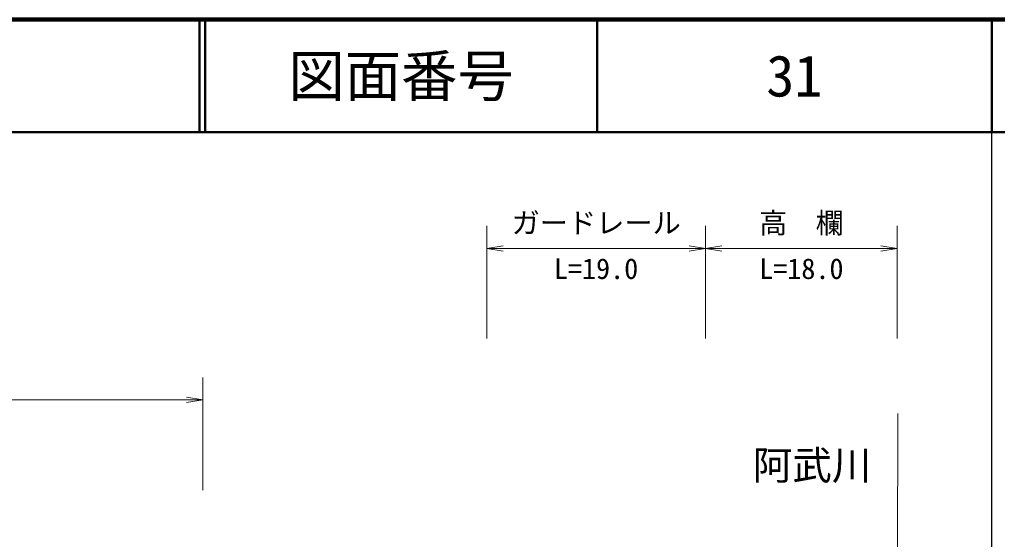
# Model space of a CAD drawing. Units: millimetres, scale not verified. Extents: x 40000 to 680000, y 20000 to 380000.
# Drawn here: x 492797 to 579500, y 333861 to 380000 of the extents above; entities that cross this region are included whole.
import ezdxf
from ezdxf.enums import TextEntityAlignment as Align

# ---------------------------------------------------------------- set-up
doc = ezdxf.new("R2010")
doc.units = ezdxf.units.MM
doc.header["$LTSCALE"] = 1000
for name, color, linetype, lineweight in [('M-BMK-SRVR', 3, 'Continuous', 13), ('M-STR-HTXT', 7, 'Continuous', 13), ('M-STR-STR3', 7, 'Continuous', 13), ('M-TTL', 2, 'Continuous', 140), ('M-TTL-BAND', 7, 'Continuous', 25), ('M-TTL-LINE', 7, 'Continuous', 50)]:
    doc.layers.add(name, color=color, linetype=linetype, lineweight=lineweight)
doc.layers.add('M-TTL-TXT', color=7, linetype='Continuous')
doc.styles.add('ＭＳ ゴシック', font='')
doc.styles.get('ＭＳ ゴシック').set_extended_font_data('MS Gothic')

# ---------------------------------------------------------------- blocks, each defined once
blk = doc.blocks.new('open_arrow')
at = {"color": 0, "linetype": 'Continuous', "lineweight": -2}
blk.add_lwpolyline([(7.5, 1.25), (0, 0), (7.5, -1.25)], dxfattribs=at)

msp = doc.modelspace()

# ---------------------------------------------------------------- linework, layer by layer
at = {"layer": 'M-BMK-SRVR'}
msp.add_line((570659, 345033), (570636, 332111), dxfattribs=at)
at = {"layer": 'M-STR-STR3'}
for p, q in [((534216, 351688), (534216, 361688)), ((553627, 351688), (553627, 361688)), ((570616, 351688), (570616, 361688)), ((534216, 359688), (553627, 359688)), ((553627, 359688), (570616, 359688)), ((509033, 338244), (509033, 348244)), ((321581, 346244), (509033, 346244))]:
    msp.add_line(p, q, dxfattribs=at)
at = {"layer": 'M-TTL'}
msp.add_line((680000, 380000), (40000, 380000), dxfattribs=at)
at = {"layer": 'M-TTL-BAND'}
msp.add_line((579000, 20000), (579000, 370000), dxfattribs=at)
at = {"layer": 'M-TTL-LINE'}
for p, q in [((508747, 380000), (508747, 370000)), ((509247, 380000), (509247, 370000)), ((543997, 380000), (543997, 370000)), ((579000, 380000), (579000, 370000)), ((40000, 370000), (680000, 370000))]:
    msp.add_line(p, q, dxfattribs=at)

# ---------------------------------------------------------------- block references
at = {"layer": 'M-STR-STR3', "xscale": 193, "yscale": 193}
for p in [(534216, 359688), (553627, 359688)]:
    msp.add_blockref('open_arrow', p, dxfattribs=at)
at = {"layer": 'M-STR-STR3', "xscale": 193, "yscale": 193, "rotation": 180}
for p in [(553627, 359688), (570616, 359688), (509033, 346244)]:
    msp.add_blockref('open_arrow', p, dxfattribs=at)

# ---------------------------------------------------------------- texts
at = {"layer": 'M-STR-HTXT', "style": 'ＭＳ ゴシック'}
msp.add_text('阿武川', height=2566, dxfattribs=at).set_placement((557822, 338398), align=Align.BOTTOM_LEFT)
at = {"layer": 'M-STR-STR3', "style": 'ＭＳ ゴシック'}
for s, p in [('ガードレール', (536421, 360484)), ('高\u3000欄', (558371, 360484)), ('L=19.0', (540171, 356425)), ('L=18.0', (558371, 356425))]:
    msp.add_text(s, height=1833, dxfattribs=at).set_placement(p, align=Align.BOTTOM_LEFT)
at = {"layer": 'M-TTL-TXT', "style": 'ＭＳ ゴシック'}
for s, p in [('図面番号', (526622, 375000)), ('31', (561497, 375000))]:
    msp.add_text(s, height=3666, dxfattribs=at).set_placement(p, align=Align.MIDDLE_CENTER)

doc.saveas('drawing.dxf')
